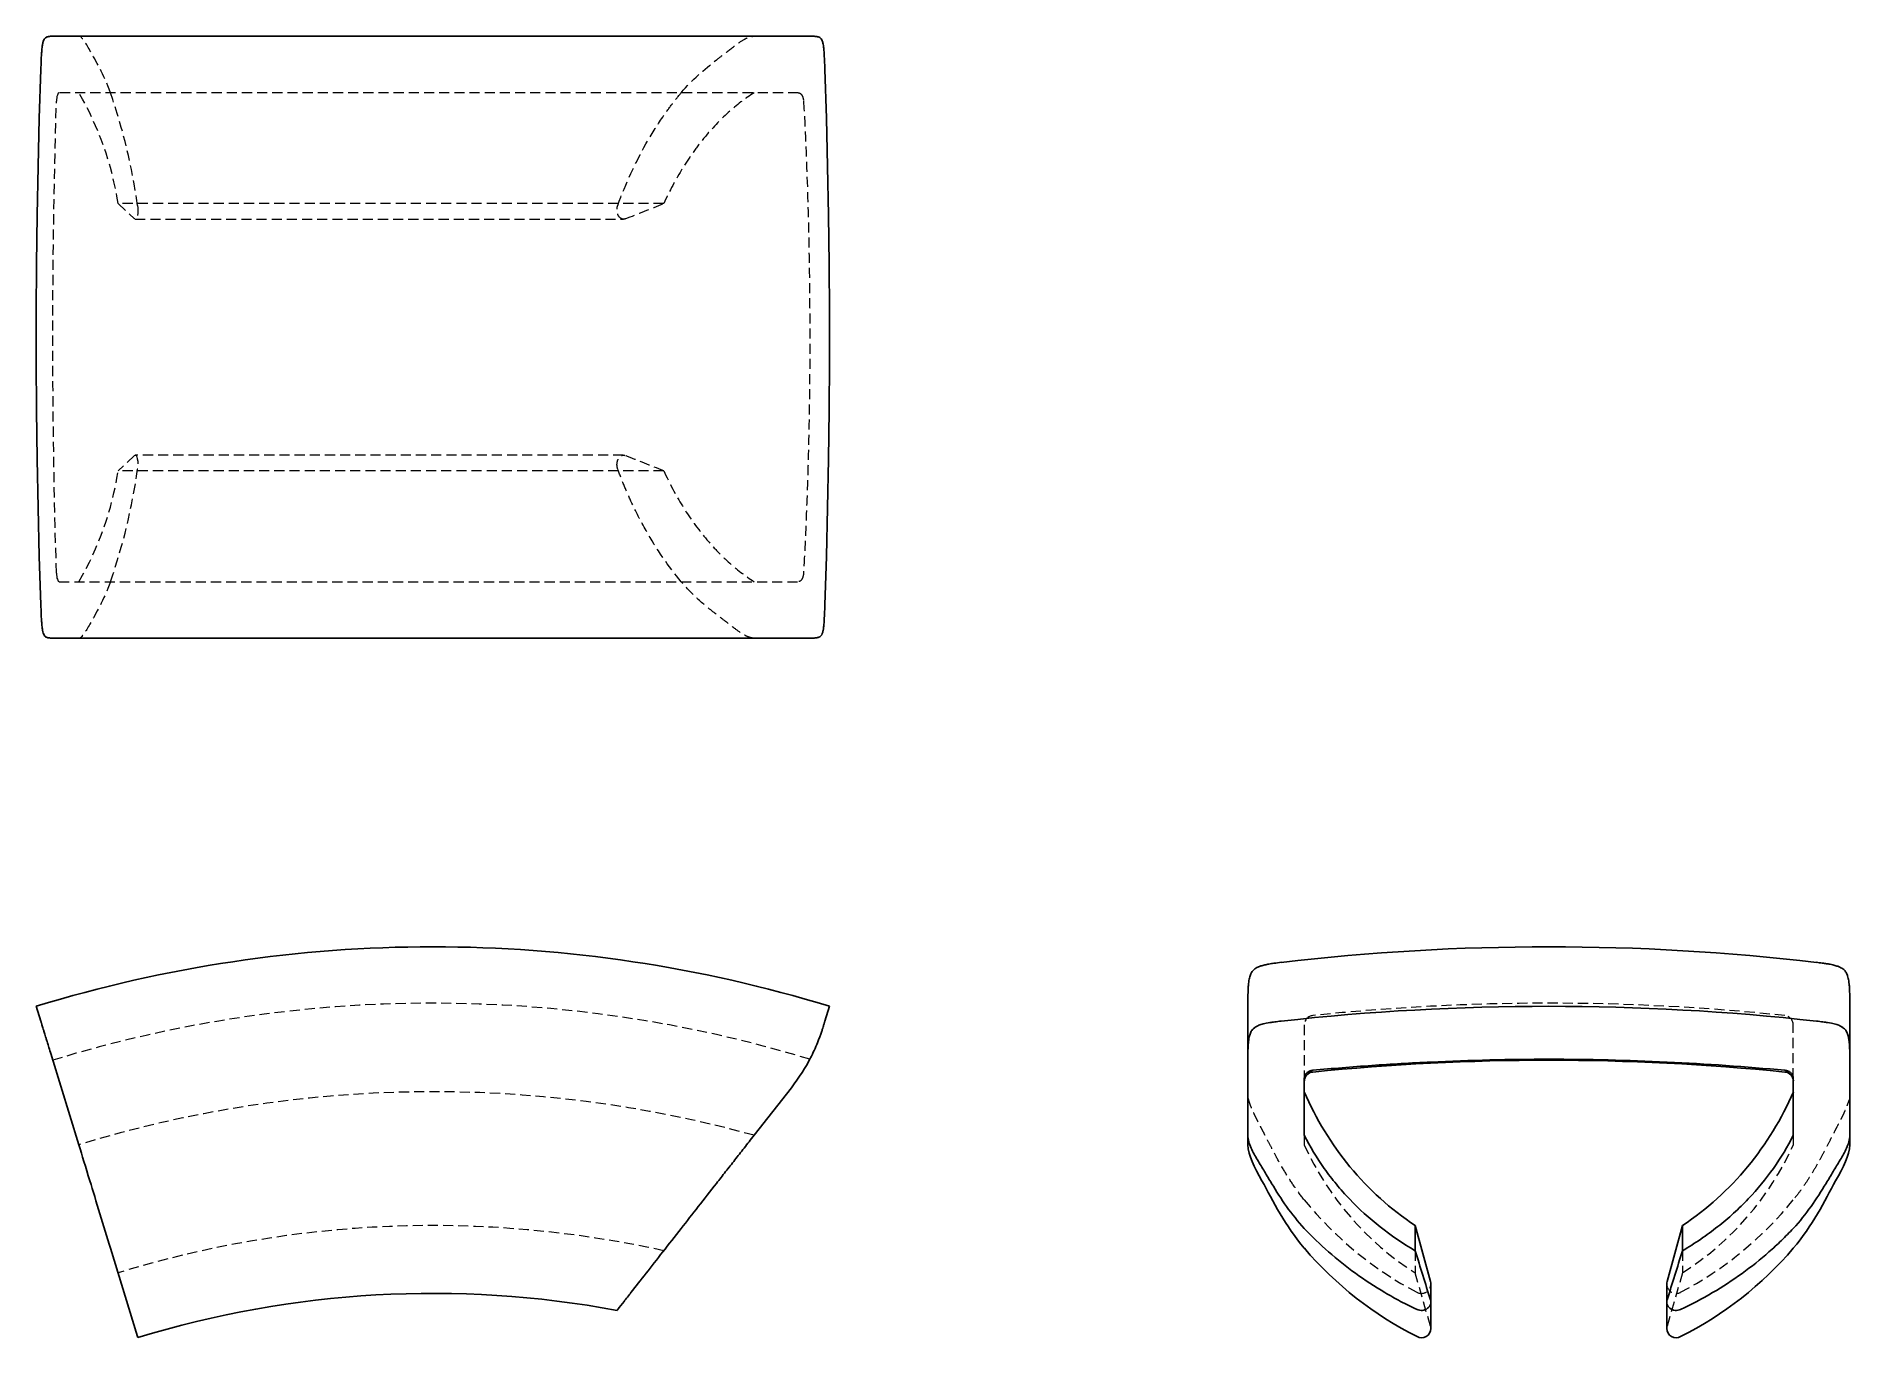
# Model space of a CAD drawing. Header units: millimetres. Extents: x 33 to 261, y 32 to 196.
import ezdxf

# ---------------------------------------------------------------- set-up
doc = ezdxf.new("R2010")
doc.units = ezdxf.units.MM
doc.linetypes.add('HIDDEN', pattern=[1.905, 1.27, -0.635])

msp = doc.modelspace()

# ---------------------------------------------------------------- linework, layer by layer
at = {"color": 7, "linetype": 'HIDDEN', "lineweight": 18}
for p, q in [((128.83, 188.79), (36.03, 188.79)), ((111.94, 174.88), (43.42, 174.88)), ((43.42, 174.88), (45.48, 172.95)), ((45.57, 172.91), (106.89, 172.91)), ((45.48, 143.23), (43.42, 141.31)), ((111.94, 141.31), (43.42, 141.31)), ((106.87, 143.27), (45.57, 143.27)), ((36.03, 127.39), (128.83, 127.39)), ((185.91, 71.18), (186.36, 71.53)), ((192.39, 71.73), (192.39, 65.01)), ((253.79, 65.01), (253.79, 71.73)), ((259.74, 71.57), (260.08, 71.34)), ((260.82, 69.5), (260.88, 67.72)), ((192.39, 57.87), (192.39, 56.67)), ((253.79, 57.87), (253.79, 56.67)), ((206.31, 43.37), (206.31, 40.6)), ((239.88, 43.37), (239.88, 40.6)), ((208.23, 33.89), (206.31, 40.6)), ((239.88, 40.6), (237.95, 33.89)), ((208.23, 33.89), (208.27, 33.59)), ((237.91, 33.59), (237.95, 33.89))]:
    msp.add_line(p, q, dxfattribs=at)
at = {"color": 7, "linetype": 'Continuous', "lineweight": 25}
for p, q in [((33.72, 72.21), (33.15, 74.07)), ((132.18, 72.21), (132.76, 74.07)), ((38.49, 56.67), (35.1, 67.72)), ((185.3, 63.85), (185.3, 67.82)), ((260.88, 67.82), (260.88, 63.85)), ((127.98, 63.85), (123.3, 57.87)), ((185.3, 63.85), (185.3, 57.87)), ((192.39, 65.01), (192.39, 63.85)), ((192.39, 63.85), (192.39, 57.87)), ((253.79, 63.85), (253.79, 65.01)), ((253.79, 57.87), (253.79, 63.85)), ((260.88, 63.85), (260.88, 57.87)), ((185.3, 57.87), (185.3, 56.67)), ((260.88, 57.87), (260.88, 56.67)), ((208.23, 39.51), (206.31, 46.53)), ((206.31, 43.37), (206.31, 46.53)), ((239.88, 46.53), (237.95, 39.51)), ((239.88, 43.37), (239.88, 46.53)), ((45.88, 32.59), (42.48, 43.68)), ((208.27, 36.93), (208.27, 39.19)), ((237.91, 39.19), (237.91, 36.93)), ((208.27, 33.59), (208.27, 36.93)), ((237.91, 36.93), (237.91, 33.59)), ((45.92, 32.46), (45.88, 32.59))]:
    msp.add_line(p, q, dxfattribs=at)
at = {"color": 7, "linetype": 'Continuous', "lineweight": 25, "flags": 128}
for points in [[(33.72, 124.48), (33.53, 130.57), (33.38, 136.67), (33.27, 142.79), (33.19, 148.91), (33.15, 155.03), (33.15, 161.15), (33.19, 167.28), (33.27, 173.4), (33.38, 179.51), (33.53, 185.61), (33.72, 191.7)], [(132.18, 124.48), (132.37, 130.57), (132.52, 136.67), (132.64, 142.79), (132.71, 148.91), (132.75, 155.03), (132.75, 161.15), (132.71, 167.28), (132.64, 173.4), (132.52, 179.51), (132.37, 185.61), (132.18, 191.7)]]:
    msp.add_lwpolyline(points, dxfattribs=at)
at = {"color": 7, "linetype": 'HIDDEN', "lineweight": 18, "flags": 128}
for points in [[(35.68, 128.45), (35.52, 134.36), (35.39, 140.28), (35.3, 146.22), (35.25, 152.15), (35.23, 158.09), (35.25, 164.03), (35.3, 169.97), (35.39, 175.9), (35.52, 181.82), (35.68, 187.74)], [(36.03, 188.79), (35.97, 188.77), (35.9, 188.72), (35.85, 188.62), (35.8, 188.49), (35.75, 188.33), (35.72, 188.15), (35.7, 187.95), (35.68, 187.74)], [(45.88, 174.64), (45.91, 174.32), (45.92, 173.98), (45.89, 173.65), (45.84, 173.35), (45.77, 173.12), (45.68, 172.97), (45.58, 172.91), (45.48, 172.95)], [(45.48, 143.23), (45.58, 143.27), (45.68, 143.22), (45.77, 143.06), (45.84, 142.83), (45.89, 142.54), (45.92, 142.21), (45.91, 141.86), (45.88, 141.54)], [(35.68, 128.45), (35.7, 128.24), (35.72, 128.03), (35.75, 127.85), (35.8, 127.69), (35.85, 127.56), (35.9, 127.47), (35.97, 127.41), (36.03, 127.39)]]:
    msp.add_lwpolyline(points, dxfattribs=at)
at = {"color": 7, "linetype": 'HIDDEN', "lineweight": 18}
for centre, radius, start, end in [((4.5, 168.91), 39.38, 8.71, 30.3218), ((-30.38, 163.78), 77.03, 8.1058, 18.9493), ((4.5, 147.27), 39.38, 329.6782, 351.29), ((-30.38, 152.4), 77.03, 341.0507, 351.8942), ((82.95, -88.2), 162.66, 73.0837, 107.0615), ((193.57, 71.73), 1.18, 96.0043, 180), ((223.09, -208.95), 283.41, 83.9957, 96.0043), ((252.61, 71.73), 1.18, 0, 83.9957), ((82.95, -88.2), 151.54, 74.5606, 107.0615), ((226.29, 71.97), 37.2, 204.2834, 237.4959), ((219.89, 71.97), 37.2, 302.5041, 335.7166), ((227.75, 78.45), 45.54, 219.0562, 242.2402), ((218.43, 78.45), 45.54, 297.7598, 320.9438), ((82.95, -88.2), 134.73, 77.5743, 107.0615), ((207.09, 39.19), 1.18, 242.2402, 0), ((239.09, 39.19), 1.18, 180, 297.7598)]:
    msp.add_arc(centre, radius, start, end, dxfattribs=at)
at = {"color": 7, "linetype": 'Continuous', "lineweight": 25}
for centre, radius, start, end in [((82.95, -88.2), 169.74, 72.9385, 107.0615), ((223.09, -208.95), 290.49, 83.3558, 96.6441), ((223.09, -229.69), 303.76, 83.6473, 96.3527), ((109.38, 78.41), 23.62, 321.9385, 333.3458), ((223.09, -229.07), 296.37, 84.2592, 95.7408), ((193.54, 64.67), 1.15, 94.5753, 178.8592), ((252.65, 64.67), 1.15, 1.1408, 85.4247), ((227.75, 78.45), 38.46, 203.1323, 236.1039), ((218.43, 78.45), 38.46, 303.8961, 336.8677), ((226.78, 72.98), 45.17, 220.4262, 243.3871), ((219.41, 72.98), 45.17, 296.6129, 319.5738), ((207.09, 39.19), 1.18, 0, 15.3202), ((239.09, 39.19), 1.18, 164.6798, 180), ((82.95, -88.2), 126.22, 79.4409, 107.0615), ((207.1, 33.63), 1.18, 241.8079, 358.1747), ((239.09, 33.63), 1.18, 181.8253, 298.1921)]:
    msp.add_arc(centre, radius, start, end, dxfattribs=at)
for points, knots in [([(33.72, 191.7), (33.74, 192.11), (33.75, 192.43), (33.77, 192.98), (33.78, 193.21), (33.81, 193.6), (33.82, 193.77), (33.84, 194.07), (33.85, 194.2), (33.89, 194.55), (33.91, 194.72), (33.96, 195.03), (33.99, 195.15), (34.06, 195.36), (34.1, 195.44), (34.2, 195.59), (34.25, 195.65), (34.36, 195.73), (34.4, 195.75), (34.49, 195.8), (34.54, 195.81), (34.65, 195.84), (34.72, 195.86), (34.88, 195.87), (34.98, 195.88), (35.1, 195.88)], [0, 0, 0, 0, 0.0625, 0.0625, 0.125, 0.125, 0.1875, 0.1875, 0.25, 0.25, 0.375, 0.375, 0.5, 0.5, 0.625, 0.625, 0.75, 0.75, 0.8125, 0.8125, 0.875, 0.875, 0.9375, 0.9375, 1, 1, 1, 1]), ([(131.96, 194.9), (131.93, 195.05), (131.9, 195.19), (131.81, 195.41), (131.76, 195.5), (131.66, 195.63), (131.6, 195.68), (131.48, 195.75), (131.42, 195.77), (131.23, 195.83), (131.09, 195.85), (130.8, 195.88), (130.65, 195.88), (130.49, 195.88)], [0, 0, 0, 0, 0.125, 0.125, 0.25, 0.25, 0.375, 0.375, 0.5, 0.5, 0.75, 0.75, 1, 1, 1, 1]), ([(131.96, 194.9), (131.98, 194.79), (132, 194.66), (132.04, 194.35), (132.06, 194.17), (132.09, 193.72), (132.11, 193.46), (132.13, 192.93), (132.14, 192.73), (132.16, 192.27), (132.17, 192.01), (132.18, 191.7)], [0, 0, 0, 0, 0.25, 0.25, 0.5, 0.5, 0.75, 0.75, 0.875, 0.875, 1, 1, 1, 1]), ([(35.1, 120.3), (34.98, 120.3), (34.88, 120.31), (34.72, 120.33), (34.65, 120.34), (34.54, 120.37), (34.49, 120.39), (34.4, 120.43), (34.36, 120.45), (34.25, 120.53), (34.2, 120.59), (34.1, 120.74), (34.06, 120.83), (33.99, 121.04), (33.96, 121.16), (33.91, 121.46), (33.89, 121.64), (33.85, 121.99), (33.84, 122.12), (33.82, 122.41), (33.81, 122.58), (33.78, 122.98), (33.77, 123.2), (33.75, 123.75), (33.74, 124.08), (33.72, 124.48)], [0, 0, 0, 0, 0.0625, 0.0625, 0.125, 0.125, 0.1875, 0.1875, 0.25, 0.25, 0.375, 0.375, 0.5, 0.5, 0.625, 0.625, 0.75, 0.75, 0.8125, 0.8125, 0.875, 0.875, 0.9375, 0.9375, 1, 1, 1, 1]), ([(132.18, 124.48), (132.17, 124.17), (132.16, 123.91), (132.14, 123.45), (132.13, 123.25), (132.11, 122.73), (132.09, 122.46), (132.06, 122.01), (132.04, 121.83), (132, 121.52), (131.98, 121.39), (131.96, 121.28)], [0, 0, 0, 0, 0.125, 0.125, 0.25, 0.25, 0.5, 0.5, 0.75, 0.75, 1, 1, 1, 1]), ([(130.49, 120.3), (130.65, 120.3), (130.8, 120.31), (131.09, 120.33), (131.22, 120.35), (131.41, 120.41), (131.47, 120.43), (131.59, 120.5), (131.65, 120.55), (131.76, 120.68), (131.81, 120.77), (131.9, 120.99), (131.93, 121.13), (131.96, 121.28)], [0, 0, 0, 0, 0.25, 0.25, 0.5, 0.5, 0.625, 0.625, 0.75, 0.75, 0.875, 0.875, 1, 1, 1, 1]), ([(189.48, 79.59), (189.18, 79.55), (188.66, 79.49), (187.98, 79.38), (187.43, 79.27), (186.97, 79.15), (186.5, 78.98), (186.08, 78.73), (185.75, 78.34), (185.54, 77.87), (185.44, 77.38), (185.37, 76.88), (185.34, 76.37), (185.31, 75.7), (185.31, 75.19), (185.3, 74.9)], [0, 0, 0, 0, 0.121867, 0.208113, 0.272501, 0.343763, 0.396396, 0.472766, 0.534091, 0.596597, 0.677549, 0.730818, 0.797458, 0.883677, 1, 1, 1, 1]), ([(260.88, 74.78), (260.88, 75.08), (260.88, 75.61), (260.85, 76.3), (260.82, 76.83), (260.75, 77.34), (260.65, 77.84), (260.45, 78.32), (260.12, 78.72), (259.7, 78.97), (259.23, 79.15), (258.81, 79.26), (258.38, 79.35), (257.94, 79.43), (257.37, 79.51), (256.94, 79.56), (256.7, 79.59)], [0, 0, 0, 0, 0.1183293, 0.2059405, 0.2734525, 0.3272794, 0.4087877, 0.4712565, 0.5320108, 0.6072606, 0.6590922, 0.7293845, 0.77546, 0.8324305, 0.9048234, 1, 1, 1, 1]), ([(185.3, 67.82), (185.3, 68.53), (185.3, 69.97), (185.3, 71.67), (185.3, 73.04), (185.3, 74.05), (185.3, 74.66), (185.3, 74.93), (185.3, 74.88), (185.3, 74.87)], [0, 0, 0, 0, 0.161554, 0.323098, 0.484632, 0.646152, 0.807659, 0.969151, 1, 1, 1, 1]), ([(260.88, 74.86), (260.88, 74.85), (260.88, 74.84), (260.88, 74.44), (260.88, 73.74), (260.88, 72.73), (260.88, 71.4), (260.88, 69.8), (260.88, 68.48), (260.88, 67.82)], [0, 0, 0, 0, 0.11171, 0.259725, 0.407751, 0.55579, 0.703844, 0.851913, 1, 1, 1, 1]), ([(35.1, 67.72), (34.98, 68.11), (34.88, 68.42), (34.72, 68.95), (34.65, 69.17), (34.54, 69.55), (34.49, 69.72), (34.4, 70.01), (34.36, 70.14), (34.25, 70.48), (34.2, 70.66), (34.1, 70.97), (34.06, 71.09), (33.99, 71.32), (33.96, 71.42), (33.91, 71.59), (33.89, 71.67), (33.85, 71.78), (33.84, 71.82), (33.82, 71.89), (33.81, 71.93), (33.78, 72), (33.77, 72.04), (33.75, 72.12), (33.74, 72.16), (33.72, 72.21)], [0, 0, 0, 0, 0.0625, 0.0625, 0.125, 0.125, 0.1875, 0.1875, 0.25, 0.25, 0.375, 0.375, 0.5, 0.5, 0.625, 0.625, 0.75, 0.75, 0.8125, 0.8125, 0.875, 0.875, 0.9375, 0.9375, 1, 1, 1, 1]), ([(130.49, 67.82), (130.65, 68.13), (130.8, 68.45), (131.09, 69.09), (131.22, 69.41), (131.41, 69.9), (131.47, 70.06), (131.59, 70.38), (131.65, 70.55), (131.76, 70.86), (131.81, 71.02), (131.9, 71.28), (131.93, 71.39), (131.96, 71.49)], [0, 0, 0, 0, 0.25, 0.25, 0.5, 0.5, 0.625, 0.625, 0.75, 0.75, 0.875, 0.875, 1, 1, 1, 1]), ([(132.18, 72.21), (132.17, 72.17), (132.16, 72.14), (132.14, 72.08), (132.13, 72.05), (132.11, 71.96), (132.09, 71.91), (132.06, 71.8), (132.04, 71.74), (132, 71.62), (131.98, 71.56), (131.96, 71.49)], [0, 0, 0, 0, 0.125, 0.125, 0.25, 0.25, 0.5, 0.5, 0.75, 0.75, 1, 1, 1, 1]), ([(185.3, 67.82), (185.3, 68.13), (185.31, 68.45), (185.33, 69.09), (185.35, 69.41), (185.41, 69.9), (185.43, 70.06), (185.5, 70.38), (185.55, 70.55), (185.68, 70.86), (185.77, 71.02), (185.99, 71.28), (186.13, 71.39), (186.28, 71.49)], [0, 0, 0, 0, 0.25, 0.25, 0.5, 0.5, 0.625, 0.625, 0.75, 0.75, 0.875, 0.875, 1, 1, 1, 1]), ([(189.48, 72.21), (189.17, 72.17), (188.91, 72.14), (188.45, 72.08), (188.25, 72.05), (187.73, 71.96), (187.46, 71.91), (187.01, 71.8), (186.83, 71.74), (186.52, 71.62), (186.39, 71.56), (186.28, 71.49)], [0, 0, 0, 0, 0.125, 0.125, 0.25, 0.25, 0.5, 0.5, 0.75, 0.75, 1, 1, 1, 1]), ([(259.9, 71.49), (259.79, 71.56), (259.66, 71.62), (259.35, 71.74), (259.17, 71.8), (258.72, 71.91), (258.46, 71.96), (257.93, 72.05), (257.73, 72.08), (257.27, 72.14), (257.01, 72.17), (256.7, 72.21)], [0, 0, 0, 0, 0.25, 0.25, 0.5, 0.5, 0.75, 0.75, 0.875, 0.875, 1, 1, 1, 1]), ([(259.9, 71.49), (260.05, 71.4), (260.19, 71.29), (260.41, 71.02), (260.5, 70.87), (260.63, 70.56), (260.68, 70.4), (260.75, 70.07), (260.77, 69.91), (260.83, 69.42), (260.85, 69.1), (260.88, 68.45), (260.88, 68.13), (260.88, 67.82)], [0, 0, 0, 0, 0.125, 0.125, 0.25, 0.25, 0.375, 0.375, 0.5, 0.5, 0.75, 0.75, 1, 1, 1, 1]), ([(252.74, 66.03), (247.81, 66.49), (242.87, 66.84), (233, 67.3), (228.06, 67.42), (218.17, 67.42), (213.22, 67.3), (205.8, 66.95), (203.32, 66.81), (198.38, 66.46), (195.91, 66.26), (193.45, 66.03)], [0, 0, 0, 0, 0.25, 0.25, 0.5, 0.5, 0.75, 0.75, 0.875, 0.875, 1, 1, 1, 1]), ([(193.45, 66.03), (193.3, 66.02), (193.16, 65.98), (192.9, 65.86), (192.78, 65.78), (192.49, 65.5), (192.39, 65.25), (192.39, 65.01)], [0, 0, 0, 0, 0.25, 0.25, 0.5, 0.5, 1, 1, 1, 1]), ([(253.79, 65.01), (253.79, 65.13), (253.77, 65.25), (253.67, 65.48), (253.6, 65.59), (253.4, 65.78), (253.29, 65.86), (253.03, 65.98), (252.89, 66.02), (252.74, 66.03)], [0, 0, 0, 0, 0.25, 0.25, 0.5, 0.5, 0.75, 0.75, 1, 1, 1, 1]), ([(123.3, 57.87), (123.08, 57.6), (122.87, 57.33), (122.45, 56.8), (122.25, 56.53), (121.64, 55.76), (121.26, 55.27), (120.68, 54.53), (120.49, 54.28), (120.1, 53.79), (119.91, 53.55), (119.33, 52.81), (118.95, 52.32), (117.79, 50.85), (117.03, 49.87), (115.55, 47.98), (114.83, 47.06), (114.14, 46.18)], [0, 0, 0, 0, 0.0625, 0.0625, 0.125, 0.125, 0.25, 0.25, 0.3125, 0.3125, 0.375, 0.375, 0.5, 0.5, 0.75, 0.75, 1, 1, 1, 1]), ([(185.3, 57.87), (185.3, 57.6), (185.35, 57.33), (185.49, 56.8), (185.59, 56.53), (185.93, 55.76), (186.21, 55.27), (186.65, 54.53), (186.8, 54.28), (187.1, 53.79), (187.25, 53.55), (187.69, 52.81), (187.98, 52.32), (188.87, 50.85), (189.49, 49.87), (190.84, 47.98), (191.57, 47.06), (192.39, 46.18)], [0, 0, 0, 0, 0.0625, 0.0625, 0.125, 0.125, 0.25, 0.25, 0.3125, 0.3125, 0.375, 0.375, 0.5, 0.5, 0.75, 0.75, 1, 1, 1, 1]), ([(206.31, 43.37), (204.73, 44.3), (203.27, 45.3), (200.53, 47.46), (199.26, 48.61), (197.51, 50.45), (196.95, 51.08), (195.88, 52.37), (195.37, 53.03), (193.95, 55.05), (193.11, 56.44), (192.39, 57.87)], [0, 0, 0, 0, 0.25, 0.25, 0.5, 0.5, 0.625, 0.625, 0.75, 0.75, 1, 1, 1, 1]), ([(253.79, 57.87), (253.08, 56.44), (252.24, 55.05), (250.36, 52.39), (249.3, 51.11), (247.55, 49.27), (246.94, 48.67), (245.66, 47.5), (244.99, 46.94), (242.92, 45.31), (241.45, 44.3), (239.88, 43.37)], [0, 0, 0, 0, 0.25, 0.25, 0.5, 0.5, 0.625, 0.625, 0.75, 0.75, 1, 1, 1, 1]), ([(253.79, 46.18), (255.43, 47.94), (256.72, 49.87), (258.2, 52.32), (258.5, 52.81), (258.94, 53.55), (259.08, 53.79), (259.38, 54.28), (259.53, 54.53), (259.97, 55.26), (260.25, 55.76), (260.6, 56.53), (260.7, 56.79), (260.84, 57.33), (260.88, 57.6), (260.88, 57.87)], [0, 0, 0, 0, 0.5, 0.5, 0.625, 0.625, 0.6875, 0.6875, 0.75, 0.75, 0.875, 0.875, 0.9375, 0.9375, 1, 1, 1, 1]), ([(42.48, 43.68), (41.62, 46.47), (39.96, 51.88), (38.91, 55.32), (38.49, 56.67)], [0, 0, 0, 0, 0.588694, 1, 1, 1, 1]), ([(192.39, 43.68), (190.03, 46.47), (187.31, 51.88), (185.3, 55.32), (185.3, 56.67)], [0, 0, 0, 0, 0.588694, 1, 1, 1, 1]), ([(253.79, 43.68), (256.16, 46.47), (258.87, 51.88), (260.88, 55.32), (260.88, 56.67)], [0, 0, 0, 0, 0.588694, 1, 1, 1, 1]), ([(114.14, 46.18), (112.53, 44.13), (111.06, 42.25), (109.06, 39.69), (108.43, 38.88), (107.53, 37.74), (107.25, 37.37), (106.69, 36.66), (106.42, 36.32), (106.17, 36)], [0, 0, 0, 0, 0.5, 0.5, 0.75, 0.75, 0.875, 0.875, 1, 1, 1, 1]), ([(192.39, 46.18), (194.31, 44.13), (196.45, 42.25), (199.98, 39.69), (201.21, 38.88), (203.15, 37.74), (203.81, 37.37), (205.16, 36.66), (205.84, 36.32), (206.54, 36)], [0, 0, 0, 0, 0.5, 0.5, 0.75, 0.75, 0.875, 0.875, 1, 1, 1, 1]), ([(239.64, 36), (242.43, 37.3), (245, 38.82), (248.53, 41.37), (249.66, 42.27), (251.27, 43.69), (251.8, 44.17), (252.82, 45.16), (253.31, 45.67), (253.79, 46.18)], [0, 0, 0, 0, 0.5, 0.5, 0.75, 0.75, 0.875, 0.875, 1, 1, 1, 1]), ([(206.54, 36), (206.75, 35.9), (207, 35.86), (207.48, 35.91), (207.7, 36.01), (208.05, 36.28), (208.17, 36.45), (208.29, 36.82), (208.29, 37.01), (208.23, 37.2)], [0, 0, 0, 0, 0.25, 0.25, 0.5, 0.5, 0.75, 0.75, 1, 1, 1, 1]), ([(237.95, 37.2), (237.92, 37.11), (237.91, 37.01), (237.91, 36.82), (237.93, 36.73), (237.99, 36.54), (238.03, 36.45), (238.15, 36.29), (238.22, 36.21), (238.39, 36.08), (238.49, 36.02), (238.7, 35.93), (238.82, 35.9), (239.06, 35.87), (239.18, 35.88), (239.42, 35.91), (239.54, 35.95), (239.64, 36)], [0, 0, 0, 0, 0.125, 0.125, 0.25, 0.25, 0.375, 0.375, 0.5, 0.5, 0.625, 0.625, 0.75, 0.75, 0.875, 0.875, 1, 1, 1, 1]), ([(106.17, 36), (106.13, 35.95), (106.08, 35.88), (106.08, 35.89), (106.08, 35.89)], [0, 0, 0, 0, 0.627653, 1, 1, 1, 1])]:
    msp.add_open_spline(points, degree=3, knots=knots, dxfattribs=at)
for points in [[(35.1, 195.88), (50.53, 195.88), (82.79, 195.88), (115.05, 195.88), (130.49, 195.88)], [(130.49, 120.3), (115.05, 120.3), (82.78, 120.3), (50.53, 120.3), (35.1, 120.3)], [(206.31, 43.37), (206.95, 41.32), (207.59, 39.26), (208.23, 37.2)], [(237.95, 37.2), (238.59, 39.26), (239.23, 41.32), (239.88, 43.37)]]:
    msp.add_open_spline(points, degree=3, dxfattribs=at)
at = {"color": 7, "linetype": 'HIDDEN', "lineweight": 18}
for points, knots in [([(42.48, 188.79), (41.62, 191.16), (39.96, 193.87), (38.91, 195.88), (38.49, 195.88)], [0, 0, 0, 0, 0.588694, 1, 1, 1, 1]), ([(114.14, 188.79), (115.52, 190.43), (117.03, 191.72), (118.95, 193.2), (119.33, 193.5), (119.91, 193.94), (120.1, 194.08), (120.49, 194.38), (120.68, 194.53), (121.25, 194.97), (121.64, 195.25), (122.25, 195.6), (122.45, 195.7), (122.87, 195.84), (123.08, 195.88), (123.3, 195.88)], [0, 0, 0, 0, 0.5, 0.5, 0.625, 0.625, 0.6875, 0.6875, 0.75, 0.75, 0.875, 0.875, 0.9375, 0.9375, 1, 1, 1, 1]), ([(106.17, 174.64), (107.19, 177.43), (108.38, 180), (110.38, 183.53), (111.08, 184.66), (112.19, 186.27), (112.57, 186.8), (113.34, 187.82), (113.74, 188.31), (114.14, 188.79)], [0, 0, 0, 0, 0.5, 0.5, 0.75, 0.75, 0.875, 0.875, 1, 1, 1, 1]), ([(123.3, 188.79), (122.17, 188.08), (121.09, 187.24), (119, 185.36), (118, 184.3), (116.56, 182.55), (116.09, 181.94), (115.18, 180.66), (114.73, 179.99), (113.46, 177.92), (112.67, 176.45), (111.94, 174.88)], [0, 0, 0, 0, 0.25, 0.25, 0.5, 0.5, 0.625, 0.625, 0.75, 0.75, 1, 1, 1, 1]), ([(128.83, 188.79), (128.91, 188.79), (128.99, 188.77), (129.15, 188.67), (129.22, 188.6), (129.34, 188.4), (129.39, 188.29), (129.46, 188.03), (129.49, 187.89), (129.5, 187.74)], [0, 0, 0, 0, 0.25, 0.25, 0.5, 0.5, 0.75, 0.75, 1, 1, 1, 1]), ([(129.5, 187.74), (129.78, 182.81), (129.97, 177.87), (130.22, 168), (130.28, 163.06), (130.29, 153.17), (130.23, 148.22), (130.03, 140.8), (129.95, 138.32), (129.75, 133.38), (129.64, 130.91), (129.5, 128.45)], [0, 0, 0, 0, 0.25, 0.25, 0.5, 0.5, 0.75, 0.75, 0.875, 0.875, 1, 1, 1, 1]), ([(107.11, 172.95), (107.04, 172.92), (106.96, 172.91), (106.81, 172.91), (106.74, 172.93), (106.6, 172.99), (106.53, 173.03), (106.39, 173.15), (106.34, 173.22), (106.23, 173.39), (106.18, 173.49), (106.12, 173.7), (106.09, 173.82), (106.07, 174.06), (106.07, 174.18), (106.1, 174.42), (106.13, 174.54), (106.17, 174.64)], [0, 0, 0, 0, 0.125, 0.125, 0.25, 0.25, 0.375, 0.375, 0.5, 0.5, 0.625, 0.625, 0.75, 0.75, 0.875, 0.875, 1, 1, 1, 1]), ([(106.17, 141.54), (106.09, 141.75), (106.06, 142), (106.1, 142.48), (106.17, 142.7), (106.39, 143.05), (106.52, 143.17), (106.81, 143.29), (106.96, 143.29), (107.11, 143.23)], [0, 0, 0, 0, 0.25, 0.25, 0.5, 0.5, 0.75, 0.75, 1, 1, 1, 1]), ([(114.14, 127.39), (112.53, 129.31), (111.06, 131.45), (109.06, 134.98), (108.43, 136.21), (107.53, 138.15), (107.25, 138.81), (106.69, 140.16), (106.42, 140.84), (106.17, 141.54)], [0, 0, 0, 0, 0.5, 0.5, 0.75, 0.75, 0.875, 0.875, 1, 1, 1, 1]), ([(111.94, 141.31), (112.67, 139.73), (113.45, 138.27), (115.14, 135.53), (116.04, 134.26), (117.48, 132.51), (117.98, 131.95), (118.99, 130.88), (119.51, 130.37), (121.08, 128.95), (122.17, 128.11), (123.3, 127.39)], [0, 0, 0, 0, 0.25, 0.25, 0.5, 0.5, 0.625, 0.625, 0.75, 0.75, 1, 1, 1, 1]), ([(129.5, 128.45), (129.49, 128.3), (129.46, 128.16), (129.39, 127.9), (129.34, 127.78), (129.16, 127.49), (129, 127.39), (128.83, 127.39)], [0, 0, 0, 0, 0.25, 0.25, 0.5, 0.5, 1, 1, 1, 1]), ([(42.48, 127.39), (41.62, 125.03), (39.96, 122.31), (38.91, 120.3), (38.49, 120.3)], [0, 0, 0, 0, 0.588694, 1, 1, 1, 1]), ([(123.3, 120.3), (123.08, 120.3), (122.87, 120.35), (122.45, 120.49), (122.25, 120.59), (121.64, 120.93), (121.26, 121.21), (120.68, 121.65), (120.49, 121.8), (120.1, 122.1), (119.91, 122.25), (119.33, 122.69), (118.95, 122.98), (117.79, 123.87), (117.03, 124.49), (115.55, 125.84), (114.83, 126.57), (114.14, 127.39)], [0, 0, 0, 0, 0.0625, 0.0625, 0.125, 0.125, 0.25, 0.25, 0.3125, 0.3125, 0.375, 0.375, 0.5, 0.5, 0.75, 0.75, 1, 1, 1, 1]), ([(185.3, 67.72), (185.3, 68.2), (185.31, 68.88), (185.38, 69.56), (185.4, 69.76)], [0, 0, 0, 0, 0.709339, 1, 1, 1, 1]), ([(128.83, 65.01), (128.91, 65.13), (128.99, 65.25), (129.15, 65.48), (129.22, 65.59), (129.34, 65.78), (129.39, 65.86), (129.46, 65.98), (129.49, 66.02), (129.5, 66.03)], [0, 0, 0, 0, 0.25, 0.25, 0.5, 0.5, 0.75, 0.75, 1, 1, 1, 1]), ([(192.39, 49.75), (191.94, 50.34), (191.06, 51.49), (189.91, 53.3), (188.97, 54.96), (188.22, 56.39), (187.69, 57.42), (187.27, 58.24), (186.96, 58.84), (186.65, 59.44), (186.35, 60.02), (186.08, 60.58), (185.83, 61.12), (185.64, 61.6), (185.49, 62.04), (185.38, 62.4), (185.33, 62.66), (185.31, 62.8), (185.31, 62.79), (185.31, 62.78)], [0, 0, 0, 0, 0.088474, 0.174256, 0.25644, 0.31594, 0.37276, 0.399724, 0.426186, 0.453508, 0.483971, 0.52004, 0.563439, 0.615639, 0.677959, 0.751572, 0.837519, 0.936725, 1, 1, 1, 1]), ([(260.88, 61.92), (260.87, 62.03), (260.87, 62.26), (260.85, 62.36), (260.81, 62.34), (260.76, 62.23), (260.7, 62.06), (260.62, 61.83), (260.52, 61.58), (260.43, 61.33), (260.34, 61.12), (260.25, 60.9), (260.14, 60.66), (260.02, 60.4), (259.89, 60.14), (259.76, 59.88), (259.54, 59.45), (259.25, 58.89), (258.87, 58.16), (258.39, 57.22), (257.81, 56.09), (257.11, 54.79), (256.38, 53.49), (255.59, 52.22), (254.74, 50.96), (254.11, 50.16), (253.79, 49.75)], [0, 0, 0, 0, 0.117555, 0.237717, 0.31581, 0.387308, 0.450814, 0.504975, 0.548526, 0.569877, 0.586713, 0.599706, 0.609791, 0.618158, 0.626112, 0.634624, 0.644113, 0.673726, 0.705608, 0.73574, 0.778531, 0.820674, 0.863631, 0.907936, 0.953518, 1, 1, 1, 1])]:
    msp.add_open_spline(points, degree=3, knots=knots, dxfattribs=at)
for points in [[(107.11, 172.95), (108.72, 173.59), (110.33, 174.23), (111.94, 174.88)], [(111.94, 141.31), (110.33, 141.95), (108.72, 142.59), (107.11, 143.23)]]:
    msp.add_open_spline(points, degree=3, dxfattribs=at)

doc.saveas('drawing.dxf')
